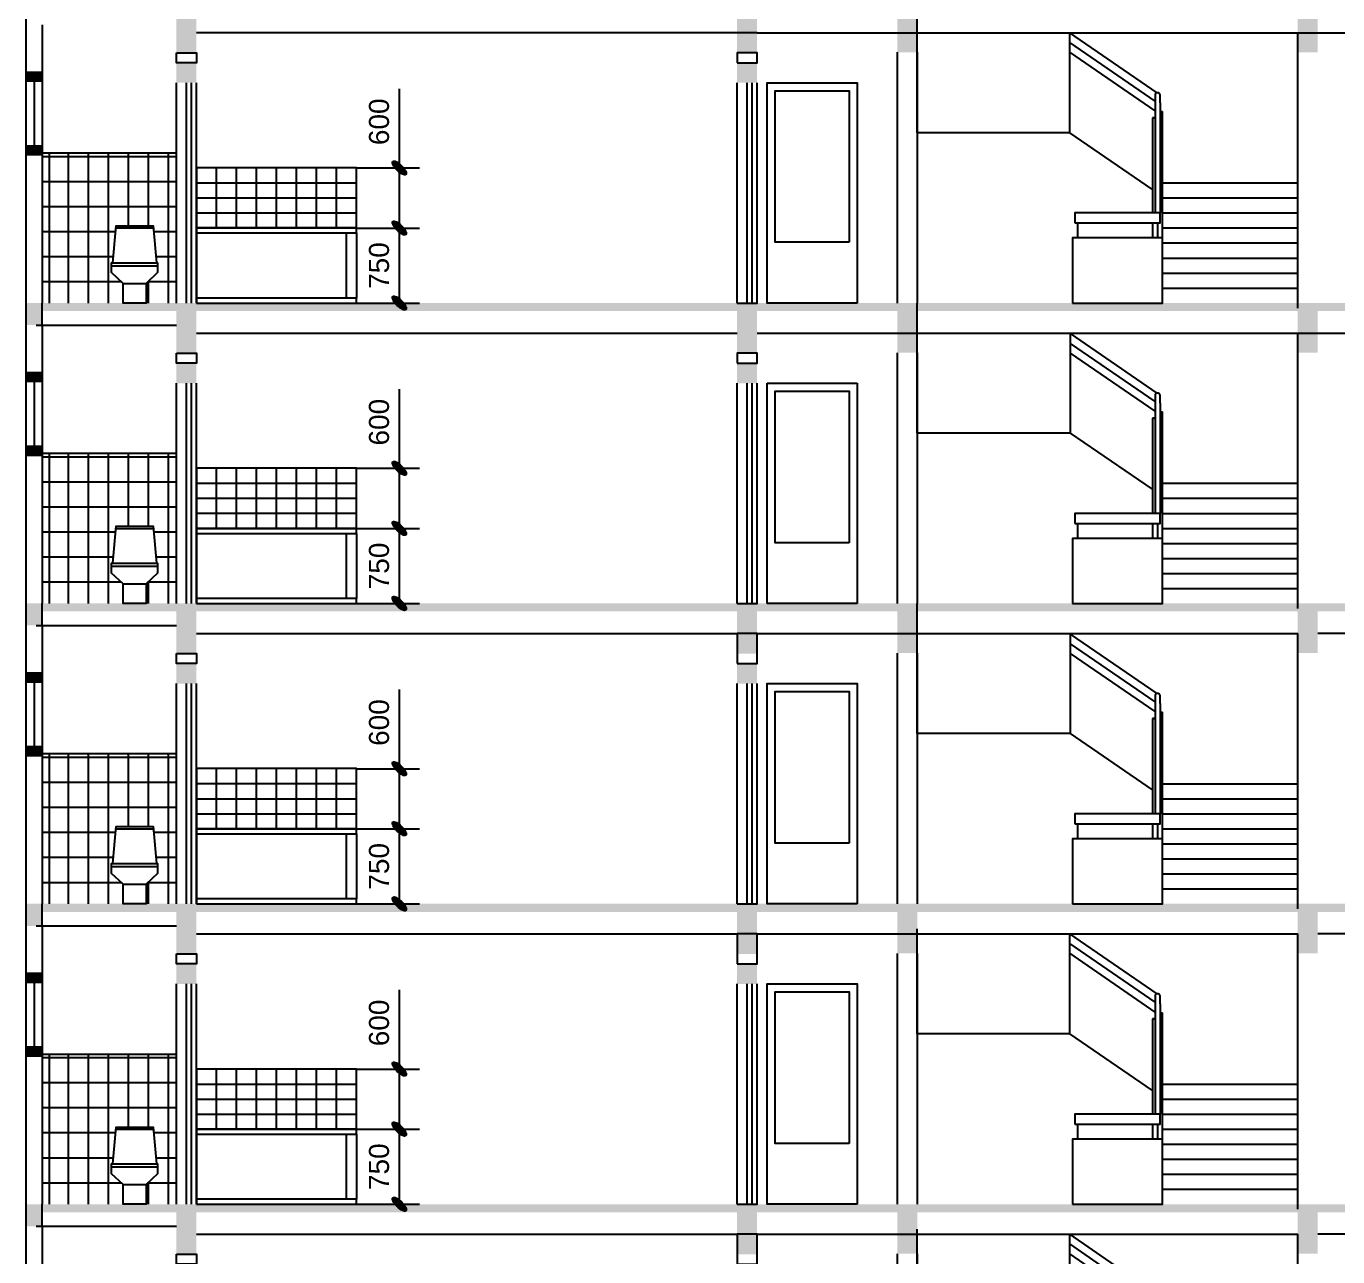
# Model space of a CAD drawing. Extents: x 3511 to 87611, y 1640 to 61040.
# Drawn here: x 35129 to 48229, y 33743 to 46033 of the extents above; entities that cross this region are included whole.
import ezdxf

# ---------------------------------------------------------------- set-up
doc = ezdxf.new("R2010")
doc.units = 0
doc.layers.get('0').update_dxf_attribs({"linetype": 'CONTINUOUS'})
doc.layers.get('DEFPOINTS').update_dxf_attribs({"linetype": 'CONTINUOUS'})
for name, color, linetype in [('BAO', 3, 'CONTINUOUS'), ('CUA', 4, 'CONTINUOUS'), ('DIM', 6, 'CONTINUOUS'), ('HATCH', 6, 'CONTINUOUS'), ('MAT_CAT', 5, 'CONTINUOUS'), ('mc1', 7, 'CONTINUOUS'), ('NET', 5, 'CONTINUOUS'), ('OPMEN', 6, 'CONTINUOUS'), ('TBI', 3, 'CONTINUOUS'), ('TUONG', 35, 'CONTINUOUS')]:
    doc.layers.add(name, color=color, linetype=linetype)
doc.styles.add('VNI-HELVE', font='VHELVEN.TTF')
doc.dimstyles.new('DIM100S', dxfattribs={"dimtxt": 200, "dimasz": 130, "dimexe": 200, "dimexo": 0, "dimgap": 100, "dimtad": 1, "dimdec": 0, "dimrnd": 50, "dimzin": 0, "dimdsep": 46, "dimtxsty": 'VNI-HELVE', "dimblk1": 'ARCHTICK', "dimblk2": 'ARCHTICK', "dimsah": 1, "dimcen": 0, "dimclrd": 6, "dimclre": 6, "dimclrt": 6, "dimadec": 0, "dimazin": 0, "dimtfac": 1, "dimtdec": 0, "dimtofl": 0, "dimtmove": 0, "dimatfit": 3, "dimfxl": 0, "dimtolj": 1, "dimtzin": 0, "dimarcsym": 0})

# ---------------------------------------------------------------- blocks, each defined once
blk = doc.blocks.new('_ArchTick')
h = blk.add_hatch(color=256)
edge = h.paths.add_edge_path()
edge.add_ellipse((0, 0), major_axis=(0.5, 0.5), ratio=0.348148, start_angle=0, end_angle=360)
blk.add_ellipse((0, 0), major_axis=(0.5, 0.5), ratio=0.348148)
blk = doc.blocks.new('*D121')
at = {"color": 6, "linetype": 'ByBlock'}
for p, q in [((38856, 35618), (38856, 36409)), ((38429, 35618), (39056, 35618)), ((38856, 35018), (38856, 35618)), ((38429, 35018), (39056, 35018))]:
    blk.add_line(p, q, dxfattribs=at)
at = {"layer": 'DEFPOINTS', "color": 0, "linetype": 'ByBlock'}
for p in [(38429, 35618), (38856, 35618), (38429, 35018)]:
    blk.add_point(p, dxfattribs=at)
at = {"color": 6, "linetype": 'ByBlock', "xscale": 130, "yscale": 130, "zscale": 130}
for p, rotation in [((38856, 35618), 90), ((38856, 35018), 270)]:
    blk.add_blockref('_ArchTick', p, dxfattribs=dict(at, rotation=rotation))
at = {"color": 6, "linetype": 'ByBlock', "insert": (38654, 36079), "char_height": 200, "attachment_point": 5, "rotation": 90, "style": 'VNI-HELVE'}
blk.add_mtext('\\A1;600', dxfattribs=at)
blk = doc.blocks.new('*D122')
at = {"color": 6, "linetype": 'ByBlock'}
for p, q in [((38429, 35018), (39056, 35018)), ((38856, 34268), (38856, 35018)), ((38429, 34268), (39056, 34268))]:
    blk.add_line(p, q, dxfattribs=at)
at = {"layer": 'DEFPOINTS', "color": 0, "linetype": 'ByBlock'}
for p in [(38429, 35018), (38856, 35018), (38429, 34268)]:
    blk.add_point(p, dxfattribs=at)
at = {"color": 6, "linetype": 'ByBlock', "xscale": 130, "yscale": 130, "zscale": 130}
for p, rotation in [((38856, 35018), 90), ((38856, 34268), 270)]:
    blk.add_blockref('_ArchTick', p, dxfattribs=dict(at, rotation=rotation))
at = {"color": 6, "linetype": 'ByBlock', "insert": (38654, 34643), "char_height": 200, "attachment_point": 5, "rotation": 90, "style": 'VNI-HELVE'}
blk.add_mtext('\\A1;750', dxfattribs=at)
blk = doc.blocks.new('*D123')
at = {"color": 6, "linetype": 'ByBlock'}
for p, q in [((38856, 38618), (38856, 39409)), ((38429, 38618), (39056, 38618)), ((38856, 38018), (38856, 38618)), ((38429, 38018), (39056, 38018))]:
    blk.add_line(p, q, dxfattribs=at)
at = {"layer": 'DEFPOINTS', "color": 0, "linetype": 'ByBlock'}
for p in [(38429, 38618), (38856, 38618), (38429, 38018)]:
    blk.add_point(p, dxfattribs=at)
at = {"color": 6, "linetype": 'ByBlock', "xscale": 130, "yscale": 130, "zscale": 130}
for p, rotation in [((38856, 38618), 90), ((38856, 38018), 270)]:
    blk.add_blockref('_ArchTick', p, dxfattribs=dict(at, rotation=rotation))
at = {"color": 6, "linetype": 'ByBlock', "insert": (38654, 39079), "char_height": 200, "attachment_point": 5, "rotation": 90, "style": 'VNI-HELVE'}
blk.add_mtext('\\A1;600', dxfattribs=at)
blk = doc.blocks.new('*D124')
at = {"color": 6, "linetype": 'ByBlock'}
for p, q in [((38429, 38018), (39056, 38018)), ((38856, 37268), (38856, 38018)), ((38429, 37268), (39056, 37268))]:
    blk.add_line(p, q, dxfattribs=at)
at = {"layer": 'DEFPOINTS', "color": 0, "linetype": 'ByBlock'}
for p in [(38429, 38018), (38856, 38018), (38429, 37268)]:
    blk.add_point(p, dxfattribs=at)
at = {"color": 6, "linetype": 'ByBlock', "xscale": 130, "yscale": 130, "zscale": 130}
for p, rotation in [((38856, 38018), 90), ((38856, 37268), 270)]:
    blk.add_blockref('_ArchTick', p, dxfattribs=dict(at, rotation=rotation))
at = {"color": 6, "linetype": 'ByBlock', "insert": (38654, 37643), "char_height": 200, "attachment_point": 5, "rotation": 90, "style": 'VNI-HELVE'}
blk.add_mtext('\\A1;750', dxfattribs=at)
blk = doc.blocks.new('*D125')
at = {"color": 6, "linetype": 'ByBlock'}
for p, q in [((38856, 41618), (38856, 42409)), ((38429, 41618), (39056, 41618)), ((38856, 41018), (38856, 41618)), ((38429, 41018), (39056, 41018))]:
    blk.add_line(p, q, dxfattribs=at)
at = {"layer": 'DEFPOINTS', "color": 0, "linetype": 'ByBlock'}
for p in [(38429, 41618), (38856, 41618), (38429, 41018)]:
    blk.add_point(p, dxfattribs=at)
at = {"color": 6, "linetype": 'ByBlock', "xscale": 130, "yscale": 130, "zscale": 130}
for p, rotation in [((38856, 41618), 90), ((38856, 41018), 270)]:
    blk.add_blockref('_ArchTick', p, dxfattribs=dict(at, rotation=rotation))
at = {"color": 6, "linetype": 'ByBlock', "insert": (38654, 42079), "char_height": 200, "attachment_point": 5, "rotation": 90, "style": 'VNI-HELVE'}
blk.add_mtext('\\A1;600', dxfattribs=at)
blk = doc.blocks.new('*D126')
at = {"color": 6, "linetype": 'ByBlock'}
for p, q in [((38429, 41018), (39056, 41018)), ((38856, 40268), (38856, 41018)), ((38429, 40268), (39056, 40268))]:
    blk.add_line(p, q, dxfattribs=at)
at = {"layer": 'DEFPOINTS', "color": 0, "linetype": 'ByBlock'}
for p in [(38429, 41018), (38856, 41018), (38429, 40268)]:
    blk.add_point(p, dxfattribs=at)
at = {"color": 6, "linetype": 'ByBlock', "xscale": 130, "yscale": 130, "zscale": 130}
for p, rotation in [((38856, 41018), 90), ((38856, 40268), 270)]:
    blk.add_blockref('_ArchTick', p, dxfattribs=dict(at, rotation=rotation))
at = {"color": 6, "linetype": 'ByBlock', "insert": (38654, 40643), "char_height": 200, "attachment_point": 5, "rotation": 90, "style": 'VNI-HELVE'}
blk.add_mtext('\\A1;750', dxfattribs=at)
blk = doc.blocks.new('*D127')
at = {"color": 6, "linetype": 'ByBlock'}
for p, q in [((38856, 44618), (38856, 45409)), ((38429, 44618), (39056, 44618)), ((38856, 44018), (38856, 44618)), ((38429, 44018), (39056, 44018))]:
    blk.add_line(p, q, dxfattribs=at)
at = {"layer": 'DEFPOINTS', "color": 0, "linetype": 'ByBlock'}
for p in [(38429, 44618), (38856, 44618), (38429, 44018)]:
    blk.add_point(p, dxfattribs=at)
at = {"color": 6, "linetype": 'ByBlock', "xscale": 130, "yscale": 130, "zscale": 130}
for p, rotation in [((38856, 44618), 90), ((38856, 44018), 270)]:
    blk.add_blockref('_ArchTick', p, dxfattribs=dict(at, rotation=rotation))
at = {"color": 6, "linetype": 'ByBlock', "insert": (38654, 45079), "char_height": 200, "attachment_point": 5, "rotation": 90, "style": 'VNI-HELVE'}
blk.add_mtext('\\A1;600', dxfattribs=at)
blk = doc.blocks.new('*D128')
at = {"color": 6, "linetype": 'ByBlock'}
for p, q in [((38429, 44018), (39056, 44018)), ((38856, 43268), (38856, 44018)), ((38429, 43268), (39056, 43268))]:
    blk.add_line(p, q, dxfattribs=at)
at = {"layer": 'DEFPOINTS', "color": 0, "linetype": 'ByBlock'}
for p in [(38429, 44018), (38856, 44018), (38429, 43268)]:
    blk.add_point(p, dxfattribs=at)
at = {"color": 6, "linetype": 'ByBlock', "xscale": 130, "yscale": 130, "zscale": 130}
for p, rotation in [((38856, 44018), 90), ((38856, 43268), 270)]:
    blk.add_blockref('_ArchTick', p, dxfattribs=dict(at, rotation=rotation))
at = {"color": 6, "linetype": 'ByBlock', "insert": (38654, 43643), "char_height": 200, "attachment_point": 5, "rotation": 90, "style": 'VNI-HELVE'}
blk.add_mtext('\\A1;750', dxfattribs=at)

msp = doc.modelspace()

# ---------------------------------------------------------------- hatches: boundary and pattern name
at = {"layer": 'OPMEN'}
h = msp.add_hatch(dxfattribs=at)
h.set_pattern_fill('_USER', color=256, scale=200, angle=90, style=0, pattern_type=0)
h.set_pattern_definition([(90, (38429.19, 44018.44), (-200, 1e-14), [])])
h.paths.add_polyline_path([(36829.2, 44018.4), (38429.2, 44018.4), (38429.2, 44618.4), (36829.2, 44618.4)])
h = msp.add_hatch(dxfattribs=at)
h.set_pattern_fill('_USER', color=256, scale=150, style=0, pattern_type=0)
h.set_pattern_definition([(0, (38429.19, 44018.44), (0, 150), [])])
h.paths.add_polyline_path([(36829.2, 44018.4), (38429.2, 44018.4), (38429.2, 44618.4), (36829.2, 44618.4)])
h = msp.add_hatch(dxfattribs=at)
h.set_pattern_fill('_USER', color=256, scale=200, angle=90, style=0, pattern_type=0)
h.set_pattern_definition([(90, (38429.19, 41018.44), (-200, 1e-14), [])])
h.paths.add_polyline_path([(36829.2, 41018.4), (38429.2, 41018.4), (38429.2, 41618.4), (36829.2, 41618.4)])
h = msp.add_hatch(dxfattribs=at)
h.set_pattern_fill('_USER', color=256, scale=150, style=0, pattern_type=0)
h.set_pattern_definition([(0, (38429.19, 41018.44), (0, 150), [])])
h.paths.add_polyline_path([(36829.2, 41018.4), (38429.2, 41018.4), (38429.2, 41618.4), (36829.2, 41618.4)])
h = msp.add_hatch(dxfattribs=at)
h.set_pattern_fill('_USER', color=256, scale=200, angle=90, style=0, pattern_type=0)
h.set_pattern_definition([(90, (38429.19, 38018.44), (-200, 1e-14), [])])
h.paths.add_polyline_path([(36829.2, 38018.4), (38429.2, 38018.4), (38429.2, 38618.4), (36829.2, 38618.4)])
h = msp.add_hatch(dxfattribs=at)
h.set_pattern_fill('_USER', color=256, scale=150, style=0, pattern_type=0)
h.set_pattern_definition([(0, (38429.19, 38018.44), (0, 150), [])])
h.paths.add_polyline_path([(36829.2, 38018.4), (38429.2, 38018.4), (38429.2, 38618.4), (36829.2, 38618.4)])
h = msp.add_hatch(dxfattribs=at)
h.set_pattern_fill('_USER', color=256, scale=200, angle=90, style=0, pattern_type=0)
h.set_pattern_definition([(90, (38429.19, 35018.44), (-200, 1e-14), [])])
h.paths.add_polyline_path([(36829.2, 35018.4), (38429.2, 35018.4), (38429.2, 35618.4), (36829.2, 35618.4)])
h = msp.add_hatch(dxfattribs=at)
h.set_pattern_fill('_USER', color=256, scale=150, style=0, pattern_type=0)
h.set_pattern_definition([(0, (38429.19, 35018.44), (0, 150), [])])
h.paths.add_polyline_path([(36829.2, 35018.4), (38429.2, 35018.4), (38429.2, 35618.4), (36829.2, 35618.4)])

# ---------------------------------------------------------------- linework, layer by layer
at = {"layer": 'BAO', "color": 3, "linetype": 'Continuous'}
for points in [[(35288.3, 46048.2), (35288.3, 43268.4)], [(42429.2, 45968.4), (36829.2, 45968.4)], [(43829.2, 45772.8), (43829.2, 43268.4)], [(44029.2, 45772.8), (44029.2, 43268.4)], [(35288.3, 43048.2), (35288.3, 43268.4)], [(35229.2, 43048.2), (36629.2, 43048.2)], [(35288.3, 43048.2), (35288.3, 40268.4)], [(43829.2, 42772.8), (43829.2, 40268.4)], [(44029.2, 42772.8), (44029.2, 40268.4)], [(35288.3, 40048.2), (35288.3, 40268.4)], [(35229.2, 40048.2), (36629.2, 40048.2)], [(35288.3, 40048.2), (35288.3, 37268.4)], [(43829.2, 39772.8), (43829.2, 37268.4)], [(44029.2, 39772.8), (44029.2, 37268.4)], [(35288.3, 37048.2), (35288.3, 37268.4)], [(35229.2, 37048.2), (36629.2, 37048.2)], [(35288.3, 37048.2), (35288.3, 34268.4)], [(43829.2, 36772.8), (43829.2, 34268.4)], [(44029.2, 36772.8), (44029.2, 34268.4)], [(35288.3, 34048.2), (35288.3, 34268.4)], [(35229.2, 34048.2), (36629.2, 34048.2)], [(35288.3, 34048.2), (35288.3, 31268.4)], [(43829.2, 33772.8), (43829.2, 31268.4)], [(44029.2, 33772.8), (44029.2, 31268.4)]]:
    msp.add_lwpolyline(points, dxfattribs=at)
for points in [[(36629.2, 45768.4), (36829.2, 45768.4), (36829.2, 45668.4), (36629.2, 45668.4)], [(36629.2, 42768.4), (36829.2, 42768.4), (36829.2, 42668.4), (36629.2, 42668.4)], [(36629.2, 39768.4), (36829.2, 39768.4), (36829.2, 39668.4), (36629.2, 39668.4)], [(36629.2, 36768.4), (36829.2, 36768.4), (36829.2, 36668.4), (36629.2, 36668.4)], [(36629.2, 33768.4), (36829.2, 33768.4), (36829.2, 33668.4), (36629.2, 33668.4)]]:
    msp.add_lwpolyline(points, close=True, dxfattribs=at)
at = {"layer": 'CUA', "color": 4, "linetype": 'ByBlock'}
for p, q in [((44029.2, 44968.4), (44029.2, 46268.4)), ((44029.2, 44968.4), (44029.2, 46018.4)), ((45551.9, 44968.4), (45551.9, 45968.4)), ((46404.2, 45268.4), (46404.2, 44168.4)), ((46454.2, 45268.4), (46454.2, 44168.4)), ((46379.2, 45118.4), (46379.2, 44168.4)), ((46404.2, 45118.4), (46379.2, 45118.4)), ((46379.2, 45118.4), (46404.2, 45118.4)), ((46454.2, 45181.2), (46479.2, 45181.2)), ((46479.2, 45118.4), (46454.2, 45118.4)), ((46454.2, 45118.4), (46479.2, 45118.4)), ((46479.2, 43918.4), (46479.2, 45181.2)), ((45551.9, 44968.4), (44029.2, 44968.4)), ((45479.2, 44968.4), (44029.2, 44968.4)), ((46479.2, 44468.4), (47829.2, 44468.4)), ((46479.2, 44318.4), (47829.2, 44318.4)), ((46479.2, 44168.4), (47829.2, 44168.4)), ((45629.2, 44068.4), (45629.2, 43918.4)), ((46379.2, 44068.4), (46379.2, 43918.4)), ((46429.2, 44068.4), (46429.2, 43918.4)), ((46479.2, 44018.4), (47829.2, 44018.4)), ((46479.2, 43868.4), (47829.2, 43868.4)), ((46479.2, 43718.4), (47829.2, 43718.4)), ((46479.2, 43568.4), (47829.2, 43568.4)), ((46479.2, 43418.4), (47829.2, 43418.4)), ((44029.2, 41968.4), (44029.2, 43268.4)), ((44029.2, 41968.4), (44029.2, 43018.4)), ((45559.9, 41968.4), (45559.9, 42968.4)), ((46404.2, 42268.4), (46404.2, 41168.4)), ((46454.2, 42268.4), (46454.2, 41168.4)), ((46379.2, 42118.4), (46379.2, 41168.4)), ((46379.2, 42118.4), (46404.2, 42118.4)), ((46404.2, 42118.4), (46379.2, 42118.4)), ((46454.2, 42181.2), (46479.2, 42181.2)), ((46454.2, 42118.4), (46479.2, 42118.4)), ((46479.2, 42118.4), (46454.2, 42118.4)), ((46479.2, 40918.4), (46479.2, 42181.2)), ((45559.9, 41968.4), (44029.2, 41968.4)), ((45479.2, 41968.4), (44029.2, 41968.4)), ((46479.2, 41468.4), (47829.2, 41468.4)), ((46479.2, 41318.4), (47829.2, 41318.4)), ((46479.2, 41168.4), (47829.2, 41168.4)), ((45629.2, 41068.4), (45629.2, 40918.4)), ((46379.2, 41068.4), (46379.2, 40918.4)), ((46429.2, 41068.4), (46429.2, 40918.4)), ((46479.2, 41018.4), (47829.2, 41018.4)), ((46479.2, 40868.4), (47829.2, 40868.4)), ((46479.2, 40718.4), (47829.2, 40718.4)), ((46479.2, 40568.4), (47829.2, 40568.4)), ((46479.2, 40418.4), (47829.2, 40418.4)), ((44029.2, 38968.4), (44029.2, 40268.4)), ((44029.2, 38968.4), (44029.2, 40018.4)), ((45559.5, 38968.4), (45559.5, 39968.4)), ((46404.2, 39268.4), (46404.2, 38168.4)), ((46454.2, 39268.4), (46454.2, 38168.4)), ((46454.2, 39181.2), (46479.2, 39181.2)), ((46479.2, 37918.4), (46479.2, 39181.2)), ((46379.2, 39118.4), (46379.2, 38168.4)), ((46404.2, 39118.4), (46379.2, 39118.4)), ((46379.2, 39118.4), (46404.2, 39118.4)), ((46479.2, 39118.4), (46454.2, 39118.4)), ((46454.2, 39118.4), (46479.2, 39118.4)), ((45559.5, 38968.4), (44029.2, 38968.4)), ((45479.2, 38968.4), (44029.2, 38968.4)), ((46479.2, 38468.4), (47829.2, 38468.4)), ((46479.2, 38318.4), (47829.2, 38318.4)), ((46479.2, 38168.4), (47829.2, 38168.4)), ((45629.2, 38068.4), (45629.2, 37918.4)), ((46379.2, 38068.4), (46379.2, 37918.4)), ((46429.2, 38068.4), (46429.2, 37918.4)), ((46479.2, 38018.4), (47829.2, 38018.4)), ((46479.2, 37868.4), (47829.2, 37868.4)), ((46479.2, 37718.4), (47829.2, 37718.4)), ((46479.2, 37568.4), (47829.2, 37568.4)), ((46479.2, 37418.4), (47829.2, 37418.4)), ((44029.2, 35968.4), (44029.2, 37018.4)), ((44029.2, 35968.4), (44029.2, 37018.4)), ((45551.9, 35968.4), (45551.9, 36968.4)), ((46404.2, 36268.4), (46404.2, 35168.4)), ((46454.2, 36268.4), (46454.2, 35168.4)), ((46454.2, 36181.2), (46479.2, 36181.2)), ((46479.2, 34918.4), (46479.2, 36181.2)), ((46379.2, 36118.4), (46379.2, 35168.4)), ((46404.2, 36118.4), (46379.2, 36118.4)), ((46379.2, 36118.4), (46404.2, 36118.4)), ((46479.2, 36118.4), (46454.2, 36118.4)), ((46454.2, 36118.4), (46479.2, 36118.4)), ((45551.9, 35968.4), (44029.2, 35968.4)), ((45479.2, 35968.4), (44029.2, 35968.4)), ((46479.2, 35468.4), (47829.2, 35468.4)), ((46479.2, 35318.4), (47829.2, 35318.4)), ((46479.2, 35168.4), (47829.2, 35168.4)), ((45629.2, 35068.4), (45629.2, 34918.4)), ((46379.2, 35068.4), (46379.2, 34918.4)), ((46429.2, 35068.4), (46429.2, 34918.4)), ((46479.2, 35018.4), (47829.2, 35018.4)), ((46479.2, 34868.4), (47829.2, 34868.4)), ((46479.2, 34718.4), (47829.2, 34718.4)), ((46479.2, 34568.4), (47829.2, 34568.4)), ((46479.2, 34418.4), (47829.2, 34418.4)), ((44029.2, 32968.4), (44029.2, 34018.4)), ((44029.2, 32968.4), (44029.2, 34018.4)), ((45551.9, 32968.4), (45551.9, 33968.4))]:
    msp.add_line(p, q, dxfattribs=at)
at = {"layer": 'CUA', "color": 4}
for p, q in [((46424.2, 45368.4), (45551.9, 45968.4)), ((46404.2, 45285.1), (45551.9, 45871.3)), ((46404.2, 45188), (45551.9, 45774.2)), ((46379.2, 44403.4), (45551.9, 44968.4)), ((46424.2, 42368.4), (45559.9, 42962.9)), ((46404.2, 42285.1), (45559.9, 42865.8)), ((46404.2, 42188), (45559.9, 42768.7)), ((46379.2, 41408.9), (45559.9, 41968.4)), ((46424.2, 39368.4), (45559.5, 39963.2)), ((46404.2, 39285.1), (45559.5, 39866.1)), ((46404.2, 39188), (45559.5, 39769)), ((46379.2, 38408.5), (45559.5, 38968.4)), ((46424.2, 36368.4), (45551.9, 36968.4)), ((46404.2, 36285.1), (45551.9, 36871.3)), ((46404.2, 36188), (45551.9, 36774.2)), ((46379.2, 35403.4), (45551.9, 35968.4)), ((46424.2, 33368.4), (45551.9, 33968.4)), ((46404.2, 33285.1), (45551.9, 33871.3)), ((46404.2, 33188), (45551.9, 33774.2))]:
    msp.add_line(p, q, dxfattribs=at)
at = {"layer": 'CUA', "color": 3, "linetype": 'Continuous'}
for p, q in [((42529.2, 40268.4), (42529.2, 42468.4)), ((42529.2, 42468.4), (43429.2, 42468.4)), ((43429.2, 42468.4), (43429.2, 40268.4)), ((43429.2, 40268.4), (42529.2, 40268.4))]:
    msp.add_line(p, q, dxfattribs=at)
at = {"layer": 'CUA', "color": 4, "linetype": 'Continuous'}
for points in [[(35208.8, 45483.5), (35208.8, 44839.8)], [(35208.8, 42483.5), (35208.8, 41839.8)], [(35208.8, 39483.5), (35208.8, 38839.8)], [(35208.8, 36483.5), (35208.8, 35839.8)]]:
    msp.add_lwpolyline(points, dxfattribs=at)
at = {"layer": 'CUA', "color": 3, "linetype": 'Continuous'}
for points in [[(43429.2, 43268.4), (42529.2, 43268.4), (42529.2, 45468.4), (43429.2, 45468.4)], [(43429.2, 37268.4), (42529.2, 37268.4), (42529.2, 39468.4), (43429.2, 39468.4)], [(43429.2, 34268.4), (42529.2, 34268.4), (42529.2, 36468.4), (43429.2, 36468.4)]]:
    msp.add_lwpolyline(points, close=True, dxfattribs=at)
at = {"layer": 'CUA', "color": 4, "linetype": 'ByBlock'}
for points in [[(46454.2, 45268.4), (46454.2, 45348.4, 0.4142136), (46434.2, 45368.4), (46424.2, 45368.4, 0.4142136), (46404.2, 45348.4), (46404.2, 45268.4)], [(46454.2, 42268.4), (46454.2, 42348.4, 0.4142136), (46434.2, 42368.4), (46424.2, 42368.4, 0.4142136), (46404.2, 42348.4), (46404.2, 42268.4)], [(46454.2, 39268.4), (46454.2, 39348.4, 0.4142136), (46434.2, 39368.4), (46424.2, 39368.4, 0.4142136), (46404.2, 39348.4), (46404.2, 39268.4)], [(46454.2, 36268.4), (46454.2, 36348.4, 0.4142136), (46434.2, 36368.4), (46424.2, 36368.4, 0.4142136), (46404.2, 36348.4), (46404.2, 36268.4)]]:
    msp.add_lwpolyline(points, format="xyb", dxfattribs=at)
for points in [[(45604.2, 44068.4), (46454.2, 44068.4), (46454.2, 44168.4), (45604.2, 44168.4)], [(45579.2, 43268.4), (46479.2, 43268.4), (46479.2, 43918.4), (45579.2, 43918.4)], [(45604.2, 41068.4), (46454.2, 41068.4), (46454.2, 41168.4), (45604.2, 41168.4)], [(45579.2, 40268.4), (46479.2, 40268.4), (46479.2, 40918.4), (45579.2, 40918.4)], [(45604.2, 38068.4), (46454.2, 38068.4), (46454.2, 38168.4), (45604.2, 38168.4)], [(45579.2, 37268.4), (46479.2, 37268.4), (46479.2, 37918.4), (45579.2, 37918.4)], [(45604.2, 35068.4), (46454.2, 35068.4), (46454.2, 35168.4), (45604.2, 35168.4)], [(45579.2, 34268.4), (46479.2, 34268.4), (46479.2, 34918.4), (45579.2, 34918.4)]]:
    msp.add_lwpolyline(points, close=True, dxfattribs=at)
at = {"layer": 'DIM', "color": 4, "linetype": 'ByBlock'}
for points in [[(38429.2, 43318.4), (38329.2, 43318.4), (38329.2, 43968.4), (38429.2, 43968.4)], [(38429.2, 40318.4), (38329.2, 40318.4), (38329.2, 40968.4), (38429.2, 40968.4)], [(38429.2, 37318.4), (38329.2, 37318.4), (38329.2, 37968.4), (38429.2, 37968.4)], [(38429.2, 34318.4), (38329.2, 34318.4), (38329.2, 34968.4), (38429.2, 34968.4)]]:
    msp.add_lwpolyline(points, close=True, dxfattribs=at)
at = {"layer": 'HATCH', "color": 6}
for p, q in [((35288.3, 44768.4), (36629.2, 44768.4)), ((35288.3, 44732.9), (36629.2, 44732.9)), ((35360.4, 43268.4), (35360.4, 44768.4)), ((35551, 43268.4), (35551, 44768.4)), ((35751, 43268.4), (35751, 44768.4)), ((35951, 43268.4), (35951, 44768.4)), ((36151, 44039.4), (36151, 44768.4)), ((36351, 44039.4), (36351, 44768.4)), ((36551, 43268.4), (36551, 44768.4)), ((35288.3, 44482.9), (36629.2, 44482.9)), ((35288.3, 44232.9), (36629.2, 44232.9)), ((35288.3, 43982.9), (36021.6, 43982.9)), ((35551, 43268.4), (35551, 43936)), ((36401.5, 43982.9), (36629.2, 43982.9)), ((35288.3, 43732.9), (35999.7, 43732.9)), ((36423.4, 43732.9), (36629.2, 43732.9)), ((35288.3, 43482.9), (36076.9, 43482.9)), ((36346.2, 43482.9), (36629.2, 43482.9)), ((36351, 43268.4), (36351, 43487.5)), ((35288.3, 41768.4), (36629.2, 41768.4)), ((35288.3, 41732.9), (36629.2, 41732.9)), ((35360.4, 40268.4), (35360.4, 41768.4)), ((35551, 40268.4), (35551, 41768.4)), ((35751, 40268.4), (35751, 41768.4)), ((35951, 40268.4), (35951, 41768.4)), ((36151, 41039.4), (36151, 41768.4)), ((36351, 41039.4), (36351, 41768.4)), ((36551, 40268.4), (36551, 41768.4)), ((35288.3, 41482.9), (36629.2, 41482.9)), ((35288.3, 41232.9), (36629.2, 41232.9)), ((35288.3, 40982.9), (36021.6, 40982.9)), ((35551, 40268.4), (35551, 40936)), ((36401.5, 40982.9), (36629.2, 40982.9)), ((35288.3, 40732.9), (35999.7, 40732.9)), ((36423.4, 40732.9), (36629.2, 40732.9)), ((35288.3, 40482.9), (36076.9, 40482.9)), ((36346.2, 40482.9), (36629.2, 40482.9)), ((36351, 40268.4), (36351, 40487.5)), ((35288.3, 38768.4), (36629.2, 38768.4)), ((35288.3, 38732.9), (36629.2, 38732.9)), ((35360.4, 37268.4), (35360.4, 38768.4)), ((35551, 37268.4), (35551, 38768.4)), ((35751, 37268.4), (35751, 38768.4)), ((35951, 37268.4), (35951, 38768.4)), ((36151, 38039.4), (36151, 38768.4)), ((36351, 38039.4), (36351, 38768.4)), ((36551, 37268.4), (36551, 38768.4)), ((35288.3, 38482.9), (36629.2, 38482.9)), ((35288.3, 38232.9), (36629.2, 38232.9)), ((35288.3, 37982.9), (36021.6, 37982.9)), ((35551, 37268.4), (35551, 37936)), ((36401.5, 37982.9), (36629.2, 37982.9)), ((35288.3, 37732.9), (35999.7, 37732.9)), ((36423.4, 37732.9), (36629.2, 37732.9)), ((35288.3, 37482.9), (36076.9, 37482.9)), ((36346.2, 37482.9), (36629.2, 37482.9)), ((36351, 37268.4), (36351, 37487.5)), ((35288.3, 35768.4), (36629.2, 35768.4)), ((35360.4, 34268.4), (35360.4, 35768.4)), ((35551, 34268.4), (35551, 35768.4)), ((35751, 34268.4), (35751, 35768.4)), ((35951, 34268.4), (35951, 35768.4)), ((36151, 35039.4), (36151, 35768.4)), ((36351, 35039.4), (36351, 35768.4)), ((36551, 34268.4), (36551, 35768.4)), ((35288.3, 35732.9), (36629.2, 35732.9)), ((35288.3, 35482.9), (36629.2, 35482.9)), ((35288.3, 35232.9), (36629.2, 35232.9)), ((35288.3, 34982.9), (36021.6, 34982.9)), ((36401.5, 34982.9), (36629.2, 34982.9)), ((35551, 34268.4), (35551, 34936)), ((35288.3, 34732.9), (35999.7, 34732.9)), ((36423.4, 34732.9), (36629.2, 34732.9)), ((35288.3, 34482.9), (36076.9, 34482.9)), ((36346.2, 34482.9), (36629.2, 34482.9)), ((36351, 34268.4), (36351, 34487.5))]:
    msp.add_line(p, q, dxfattribs=at)
at = {"layer": 'MAT_CAT', "color": 6}
for p, q in [((36829.2, 43968.4), (36829.2, 43318.4)), ((36829.2, 43968.4), (36829.2, 43318.4)), ((38429.2, 43968.4), (38429.2, 43318.4)), ((36829.2, 40968.4), (36829.2, 40318.4)), ((36829.2, 40968.4), (36829.2, 40318.4)), ((38429.2, 40968.4), (38429.2, 40318.4)), ((36829.2, 37968.4), (36829.2, 37318.4)), ((36829.2, 37968.4), (36829.2, 37318.4)), ((38429.2, 37968.4), (38429.2, 37318.4)), ((36829.2, 34968.4), (36829.2, 34318.4)), ((36829.2, 34968.4), (36829.2, 34318.4)), ((38429.2, 34968.4), (38429.2, 34318.4))]:
    msp.add_line(p, q, dxfattribs=at)
at = {"layer": 'MAT_CAT', "color": 5, "linetype": 'Continuous'}
for points in [[(35129.2, 45576.1), (35288.3, 45576.1)], [(35288.3, 45483.5), (35129.2, 45483.5)], [(35129.2, 44839.8), (35288.3, 44839.8)], [(35288.3, 44747.3), (35129.2, 44747.3)], [(35288.3, 44747.3), (35129.2, 44747.3)], [(35129.2, 42576.1), (35288.3, 42576.1)], [(35288.3, 42483.5), (35129.2, 42483.5)], [(35129.2, 41839.8), (35288.3, 41839.8)], [(35288.3, 41747.3), (35129.2, 41747.3)], [(35288.3, 41747.3), (35129.2, 41747.3)], [(35129.2, 39576.1), (35288.3, 39576.1)], [(35288.3, 39483.5), (35129.2, 39483.5)], [(35129.2, 38839.8), (35288.3, 38839.8)], [(35288.3, 38747.3), (35129.2, 38747.3)], [(35288.3, 38747.3), (35129.2, 38747.3)], [(35129.2, 36576.1), (35288.3, 36576.1)], [(35288.3, 36483.5), (35129.2, 36483.5)], [(35129.2, 35839.8), (35288.3, 35839.8)], [(35288.3, 35747.3), (35129.2, 35747.3)], [(35288.3, 35747.3), (35129.2, 35747.3)]]:
    msp.add_lwpolyline(points, dxfattribs=at)
at = {"layer": 'MAT_CAT', "color": 4}
for points in [[(36829.2, 43968.4), (38429.2, 43968.4), (38429.2, 44018.4), (36829.2, 44018.4)], [(36829.2, 43268.4), (38429.2, 43268.4), (38429.2, 43318.4), (36829.2, 43318.4)], [(36829.2, 40968.4), (38429.2, 40968.4), (38429.2, 41018.4), (36829.2, 41018.4)], [(36829.2, 40268.4), (38429.2, 40268.4), (38429.2, 40318.4), (36829.2, 40318.4)], [(36829.2, 37968.4), (38429.2, 37968.4), (38429.2, 38018.4), (36829.2, 38018.4)], [(36829.2, 37268.4), (38429.2, 37268.4), (38429.2, 37318.4), (36829.2, 37318.4)], [(36829.2, 34968.4), (38429.2, 34968.4), (38429.2, 35018.4), (36829.2, 35018.4)], [(36829.2, 34268.4), (38429.2, 34268.4), (38429.2, 34318.4), (36829.2, 34318.4)]]:
    msp.add_lwpolyline(points, close=True, dxfattribs=at)
at = {"layer": 'MAT_CAT', "color": 5, "linetype": 'Continuous'}
for points in [[(43829.2, 45772.8), (44029.2, 45772.8), (43829.2, 46188.4), (44029.2, 46188.4)], [(47829.2, 45772.8), (48029.2, 45772.8), (47829.2, 46188.4), (48029.2, 46188.4)], [(35129.2, 45483.5), (35288.3, 45483.5), (35129.2, 45576.1), (35288.3, 45576.1)], [(35129.2, 44747.3), (35288.3, 44747.3), (35129.2, 44839.8), (35288.3, 44839.8)], [(43829.2, 42772.8), (44029.2, 42772.8), (43829.2, 43188.4), (44029.2, 43188.4)], [(47829.2, 42772.8), (48029.2, 42772.8), (47829.2, 43188.4), (48029.2, 43188.4)], [(35129.2, 42483.5), (35288.3, 42483.5), (35129.2, 42576.1), (35288.3, 42576.1)], [(35129.2, 41747.3), (35288.3, 41747.3), (35129.2, 41839.8), (35288.3, 41839.8)], [(43829.2, 39772.8), (44029.2, 39772.8), (43829.2, 40188.4), (44029.2, 40188.4)], [(47829.2, 39772.8), (48029.2, 39772.8), (47829.2, 40188.4), (48029.2, 40188.4)], [(35129.2, 39483.5), (35288.3, 39483.5), (35129.2, 39576.1), (35288.3, 39576.1)], [(35129.2, 38747.3), (35288.3, 38747.3), (35129.2, 38839.8), (35288.3, 38839.8)], [(43829.2, 36772.8), (44029.2, 36772.8), (43829.2, 37188.4), (44029.2, 37188.4)], [(47829.2, 36772.8), (48029.2, 36772.8), (47829.2, 37188.4), (48029.2, 37188.4)], [(35129.2, 36483.5), (35288.3, 36483.5), (35129.2, 36576.1), (35288.3, 36576.1)], [(35129.2, 35747.3), (35288.3, 35747.3), (35129.2, 35839.8), (35288.3, 35839.8)], [(43829.2, 33772.8), (44029.2, 33772.8), (43829.2, 34188.4), (44029.2, 34188.4)], [(47829.2, 33772.8), (48029.2, 33772.8), (47829.2, 34188.4), (48029.2, 34188.4)]]:
    msp.add_solid(points, dxfattribs=at)
at = {"layer": 'mc1', "color": 4, "linetype": 'ByBlock'}
for p, q in [((36729.2, 43268.4), (36729.2, 45468.4)), ((36779.2, 43268.4), (36779.2, 45468.4)), ((36829.2, 43268.4), (36829.2, 45468.4)), ((42329.2, 43268.4), (42329.2, 45468.4)), ((42379.2, 43268.4), (42379.2, 45468.4)), ((36729.2, 40268.4), (36729.2, 42468.4)), ((36779.2, 40268.4), (36779.2, 42468.4)), ((36829.2, 40268.4), (36829.2, 42468.4)), ((42329.2, 40268.4), (42329.2, 42468.4)), ((42379.2, 40268.4), (42379.2, 42468.4)), ((36729.2, 37268.4), (36729.2, 39468.4)), ((36779.2, 37268.4), (36779.2, 39468.4)), ((36829.2, 37268.4), (36829.2, 39468.4)), ((42329.2, 37268.4), (42329.2, 39468.4)), ((42379.2, 37268.4), (42379.2, 39468.4)), ((36729.2, 34268.4), (36729.2, 36468.4)), ((36779.2, 34268.4), (36779.2, 36468.4)), ((36829.2, 34268.4), (36829.2, 36468.4)), ((42329.2, 34268.4), (42329.2, 36468.4)), ((42379.2, 34268.4), (42379.2, 36468.4))]:
    msp.add_line(p, q, dxfattribs=at)
for points in [[(43349.2, 43875.4), (42609.2, 43875.4), (42609.2, 45388.4), (43349.2, 45388.4)], [(43349.2, 40875.4), (42609.2, 40875.4), (42609.2, 42388.4), (43349.2, 42388.4)], [(43349.2, 37875.4), (42609.2, 37875.4), (42609.2, 39388.4), (43349.2, 39388.4)], [(43349.2, 34875.4), (42609.2, 34875.4), (42609.2, 36388.4), (43349.2, 36388.4)]]:
    msp.add_lwpolyline(points, close=True, dxfattribs=at)
at = {"layer": 'mc1', "color": 5, "linetype": 'ByBlock'}
for points in [[(42229.2, 43268.4), (42229.2, 43268.4), (42429.2, 43268.4), (42429.2, 43268.4)], [(42229.2, 43268.4), (42229.2, 43268.4), (42429.2, 43268.4), (42429.2, 43268.4)], [(42229.2, 40268.4), (42229.2, 40268.4), (42429.2, 40268.4), (42429.2, 40268.4)], [(42229.2, 40268.4), (42229.2, 40268.4), (42429.2, 40268.4), (42429.2, 40268.4)], [(42229.2, 37268.4), (42229.2, 37268.4), (42429.2, 37268.4), (42429.2, 37268.4)], [(42229.2, 37268.4), (42229.2, 37268.4), (42429.2, 37268.4), (42429.2, 37268.4)], [(42229.2, 34268.4), (42229.2, 34268.4), (42429.2, 34268.4), (42429.2, 34268.4)], [(42229.2, 34268.4), (42229.2, 34268.4), (42429.2, 34268.4), (42429.2, 34268.4)]]:
    msp.add_lwpolyline(points, dxfattribs=at)
for points in [[(36629.2, 46268.4), (36829.2, 46268.4), (36629.2, 45768.4), (36829.2, 45768.4)], [(36629.2, 46268.4), (36829.2, 46268.4), (36629.2, 45768.4), (36829.2, 45768.4)], [(42229.2, 46268.4), (42429.2, 46268.4), (42229.2, 45768.4), (42429.2, 45768.4)], [(42229.2, 46268.4), (42429.2, 46268.4), (42229.2, 45768.4), (42429.2, 45768.4)], [(43829.2, 46218.4), (44029.2, 46218.4), (43829.2, 45968.4), (44029.2, 45968.4)], [(47829.2, 46218.4), (48029.2, 46218.4), (47829.2, 45968.4), (48029.2, 45968.4)], [(36629.2, 45668.4), (36829.2, 45668.4), (36629.2, 45468.4), (36829.2, 45468.4)], [(42229.2, 45668.4), (42429.2, 45668.4), (42229.2, 45468.4), (42429.2, 45468.4)], [(35229.2, 43188.4), (35229.2, 43268.4), (36629.2, 43188.4), (36629.2, 43268.4)], [(36629.2, 43268.4), (36829.2, 43268.4), (36629.2, 42768.4), (36829.2, 42768.4)], [(36629.2, 43268.4), (36829.2, 43268.4), (36629.2, 42768.4), (36829.2, 42768.4)], [(36629.2, 43268.4), (36829.2, 43268.4), (36629.2, 42768.4), (36829.2, 42768.4)], [(36629.2, 43268.4), (36829.2, 43268.4), (36629.2, 42768.4), (36829.2, 42768.4)], [(36829.2, 43268.4), (42229.2, 43268.4), (36829.2, 43188.4), (42229.2, 43188.4)], [(36829.2, 43268.4), (42229.2, 43268.4), (36829.2, 43188.4), (42229.2, 43188.4)], [(42229.2, 43268.4), (42429.2, 43268.4), (42229.2, 42768.4), (42429.2, 42768.4)], [(42229.2, 43268.4), (42429.2, 43268.4), (42229.2, 42768.4), (42429.2, 42768.4)], [(42229.2, 43268.4), (42429.2, 43268.4), (42229.2, 42768.4), (42429.2, 42768.4)], [(42229.2, 43268.4), (42429.2, 43268.4), (42229.2, 42768.4), (42429.2, 42768.4)], [(42429.2, 43188.4), (42429.2, 43268.4), (51429.2, 43188.4), (51429.2, 43268.4)], [(43829.2, 43218.4), (44029.2, 43218.4), (43829.2, 42968.4), (44029.2, 42968.4)], [(47829.2, 43218.4), (48029.2, 43218.4), (47829.2, 42968.4), (48029.2, 42968.4)], [(36629.2, 42668.4), (36829.2, 42668.4), (36629.2, 42468.4), (36829.2, 42468.4)], [(42229.2, 42668.4), (42429.2, 42668.4), (42229.2, 42468.4), (42429.2, 42468.4)], [(35229.2, 40188.4), (35229.2, 40268.4), (36629.2, 40188.4), (36629.2, 40268.4)], [(36629.2, 40268.4), (36829.2, 40268.4), (36629.2, 39768.4), (36829.2, 39768.4)], [(36629.2, 40268.4), (36829.2, 40268.4), (36629.2, 39768.4), (36829.2, 39768.4)], [(36829.2, 40268.4), (42229.2, 40268.4), (36829.2, 40188.4), (42229.2, 40188.4)], [(36829.2, 40268.4), (42229.2, 40268.4), (36829.2, 40188.4), (42229.2, 40188.4)], [(42229.2, 40268.4), (42429.2, 40268.4), (42229.2, 39968.4), (42429.2, 39968.4)], [(42229.2, 40268.4), (42429.2, 40268.4), (42229.2, 39968.4), (42429.2, 39968.4)], [(42229.2, 40268.4), (42429.2, 40268.4), (42229.2, 39768.4), (42429.2, 39768.4)], [(42229.2, 40268.4), (42429.2, 40268.4), (42229.2, 39768.4), (42429.2, 39768.4)], [(42429.2, 40188.4), (42429.2, 40268.4), (51429.2, 40188.4), (51429.2, 40268.4)], [(43829.2, 40218.4), (44029.2, 40218.4), (43829.2, 39968.4), (44029.2, 39968.4)], [(47829.2, 40218.4), (48029.2, 40218.4), (47829.2, 39968.4), (48029.2, 39968.4)], [(36629.2, 39668.4), (36829.2, 39668.4), (36629.2, 39468.4), (36829.2, 39468.4)], [(42229.2, 39668.4), (42429.2, 39668.4), (42229.2, 39468.4), (42429.2, 39468.4)], [(35229.2, 37188.4), (35229.2, 37268.4), (36629.2, 37188.4), (36629.2, 37268.4)], [(36629.2, 37268.4), (36829.2, 37268.4), (36629.2, 36768.4), (36829.2, 36768.4)], [(36629.2, 37268.4), (36829.2, 37268.4), (36629.2, 36768.4), (36829.2, 36768.4)], [(36829.2, 37268.4), (42229.2, 37268.4), (36829.2, 37188.4), (42229.2, 37188.4)], [(36829.2, 37268.4), (42229.2, 37268.4), (36829.2, 37188.4), (42229.2, 37188.4)], [(42229.2, 37268.4), (42429.2, 37268.4), (42229.2, 36968.4), (42429.2, 36968.4)], [(42229.2, 37268.4), (42429.2, 37268.4), (42229.2, 36968.4), (42429.2, 36968.4)], [(42229.2, 37268.4), (42429.2, 37268.4), (42229.2, 36768.4), (42429.2, 36768.4)], [(42229.2, 37268.4), (42429.2, 37268.4), (42229.2, 36768.4), (42429.2, 36768.4)], [(42429.2, 37188.4), (42429.2, 37268.4), (51429.2, 37188.4), (51429.2, 37268.4)], [(43829.2, 37218.4), (44029.2, 37218.4), (43829.2, 36968.4), (44029.2, 36968.4)], [(47829.2, 37218.4), (48029.2, 37218.4), (47829.2, 36968.4), (48029.2, 36968.4)], [(36629.2, 36668.4), (36829.2, 36668.4), (36629.2, 36468.4), (36829.2, 36468.4)], [(42229.2, 36668.4), (42429.2, 36668.4), (42229.2, 36468.4), (42429.2, 36468.4)], [(35229.2, 34188.4), (35229.2, 34268.4), (36629.2, 34188.4), (36629.2, 34268.4)], [(36629.2, 34268.4), (36829.2, 34268.4), (36629.2, 33768.4), (36829.2, 33768.4)], [(36629.2, 34268.4), (36829.2, 34268.4), (36629.2, 33768.4), (36829.2, 33768.4)], [(36829.2, 34268.4), (42229.2, 34268.4), (36829.2, 34188.4), (42229.2, 34188.4)], [(36829.2, 34268.4), (42229.2, 34268.4), (36829.2, 34188.4), (42229.2, 34188.4)], [(42229.2, 34268.4), (42429.2, 34268.4), (42229.2, 33968.4), (42429.2, 33968.4)], [(42229.2, 34268.4), (42429.2, 34268.4), (42229.2, 33968.4), (42429.2, 33968.4)], [(42229.2, 34268.4), (42429.2, 34268.4), (42229.2, 33768.4), (42429.2, 33768.4)], [(42229.2, 34268.4), (42429.2, 34268.4), (42229.2, 33768.4), (42429.2, 33768.4)], [(42429.2, 34188.4), (42429.2, 34268.4), (51429.2, 34188.4), (51429.2, 34268.4)], [(43829.2, 34218.4), (44029.2, 34218.4), (43829.2, 33968.4), (44029.2, 33968.4)], [(47829.2, 34218.4), (48029.2, 34218.4), (47829.2, 33968.4), (48029.2, 33968.4)]]:
    msp.add_solid(points, dxfattribs=at)
at = {"layer": 'NET', "color": 5, "linetype": 'Continuous'}
for points in [[(35129.2, 43048.2), (35288.3, 43048.2), (35129.2, 43268.4), (35288.3, 43268.4)], [(35129.2, 40048.2), (35288.3, 40048.2), (35129.2, 40268.4), (35288.3, 40268.4)], [(35129.2, 37048.2), (35288.3, 37048.2), (35129.2, 37268.4), (35288.3, 37268.4)], [(35129.2, 34048.2), (35288.3, 34048.2), (35129.2, 34268.4), (35288.3, 34268.4)]]:
    msp.add_solid(points, dxfattribs=at)
at = {"layer": 'OPMEN'}
for points in [[(36829.2, 44018.4), (38429.2, 44018.4), (38429.2, 44618.4), (36829.2, 44618.4)], [(36829.2, 41018.4), (38429.2, 41018.4), (38429.2, 41618.4), (36829.2, 41618.4)], [(36829.2, 38018.4), (38429.2, 38018.4), (38429.2, 38618.4), (36829.2, 38618.4)], [(36829.2, 35018.4), (38429.2, 35018.4), (38429.2, 35618.4), (36829.2, 35618.4)]]:
    msp.add_lwpolyline(points, close=True, dxfattribs=at)
at = {"layer": 'TBI', "color": 4}
for p, q in [((36024.7, 44018.5), (36398.4, 44018.5)), ((35982.5, 43671.4), (36440.5, 43671.4)), ((35982.5, 43640.1), (36440.5, 43640.1)), ((36096.5, 43464.3), (36326.5, 43464.3)), ((36024.7, 41018.5), (36398.4, 41018.5)), ((35982.5, 40671.4), (36440.5, 40671.4)), ((35982.5, 40640.1), (36440.5, 40640.1)), ((36096.5, 40464.3), (36326.5, 40464.3)), ((36024.7, 38018.5), (36398.4, 38018.5)), ((35982.5, 37671.4), (36440.5, 37671.4)), ((35982.5, 37640.1), (36440.5, 37640.1)), ((36096.5, 37464.3), (36326.5, 37464.3)), ((36024.7, 35018.5), (36398.4, 35018.5)), ((35982.5, 34671.4), (36440.5, 34671.4)), ((35982.5, 34640.1), (36440.5, 34640.1)), ((36096.5, 34464.3), (36326.5, 34464.3))]:
    msp.add_line(p, q, dxfattribs=at)
for points in [[(36211.5, 44039.4), (36396.5, 44039.4), (36428.8, 43671.4), (36440.5, 43671.4), (36440.5, 43640.1), (36440.5, 43572.1), (36326.5, 43464.3), (36326.5, 43268.4), (36211.5, 43268.4), (36096.5, 43268.4), (36096.5, 43464.3), (35982.5, 43572.1), (35982.5, 43640.1), (35982.5, 43671.4), (35994.3, 43671.4), (36026.5, 44039.4)], [(36211.5, 41039.4), (36396.5, 41039.4), (36428.8, 40671.4), (36440.5, 40671.4), (36440.5, 40640.1), (36440.5, 40572.1), (36326.5, 40464.3), (36326.5, 40268.4), (36211.5, 40268.4), (36096.5, 40268.4), (36096.5, 40464.3), (35982.5, 40572.1), (35982.5, 40640.1), (35982.5, 40671.4), (35994.3, 40671.4), (36026.5, 41039.4)], [(36211.5, 38039.4), (36396.5, 38039.4), (36428.8, 37671.4), (36440.5, 37671.4), (36440.5, 37640.1), (36440.5, 37572.1), (36326.5, 37464.3), (36326.5, 37268.4), (36211.5, 37268.4), (36096.5, 37268.4), (36096.5, 37464.3), (35982.5, 37572.1), (35982.5, 37640.1), (35982.5, 37671.4), (35994.3, 37671.4), (36026.5, 38039.4)], [(36211.5, 35039.4), (36396.5, 35039.4), (36428.8, 34671.4), (36440.5, 34671.4), (36440.5, 34640.1), (36440.5, 34572.1), (36326.5, 34464.3), (36326.5, 34268.4), (36211.5, 34268.4), (36096.5, 34268.4), (36096.5, 34464.3), (35982.5, 34572.1), (35982.5, 34640.1), (35982.5, 34671.4), (35994.3, 34671.4), (36026.5, 35039.4)]]:
    msp.add_lwpolyline(points, close=True, dxfattribs=at)
at = {"layer": 'TUONG', "color": 3, "linetype": 'ByBlock'}
for p, q in [((35129.2, 21968.4), (35129.2, 50318.4)), ((42429.2, 45968.4), (51529.2, 45968.4)), ((47829.2, 43218.4), (47829.2, 45968.4)), ((36629.2, 43268.4), (36629.2, 45468.4)), ((42229.2, 43268.4), (42229.2, 45468.4)), ((42429.2, 43268.4), (42429.2, 45468.4)), ((36829.2, 42968.4), (40618.6, 42968.4)), ((40429.2, 42968.4), (42229.2, 42968.4)), ((42429.2, 42968.4), (51529.2, 42968.4)), ((47829.2, 40218.4), (47829.2, 42968.4)), ((36629.2, 40268.4), (36629.2, 42468.4)), ((42229.2, 40268.4), (42229.2, 42468.4)), ((42429.2, 40268.4), (42429.2, 42468.4)), ((36829.2, 39968.4), (40618.6, 39968.4)), ((36829.2, 39968.4), (40618.6, 39968.4)), ((40429.2, 39968.4), (42229.2, 39968.4)), ((40429.2, 39968.4), (42229.2, 39968.4)), ((42429.2, 39968.4), (47829.2, 39968.4)), ((42429.2, 39968.4), (47829.2, 39968.4)), ((42429.2, 39968.4), (47829.2, 39968.4)), ((47829.2, 37218.4), (47829.2, 39968.4)), ((51429.2, 39968.4), (48029.2, 39968.4)), ((51429.2, 39968.4), (48029.2, 39968.4)), ((51429.2, 39968.4), (48029.2, 39968.4)), ((36629.2, 37268.4), (36629.2, 39468.4)), ((42229.2, 37268.4), (42229.2, 39468.4)), ((42429.2, 37268.4), (42429.2, 39468.4)), ((36829.2, 36968.4), (40618.6, 36968.4)), ((36829.2, 36968.4), (40618.6, 36968.4)), ((40429.2, 36968.4), (42229.2, 36968.4)), ((40429.2, 36968.4), (42229.2, 36968.4)), ((42429.2, 36968.4), (47829.2, 36968.4)), ((42429.2, 36968.4), (47829.2, 36968.4)), ((42429.2, 36968.4), (47829.2, 36968.4)), ((47829.2, 34218.4), (47829.2, 36968.4)), ((51429.2, 36968.4), (48029.2, 36968.4)), ((51429.2, 36968.4), (48029.2, 36968.4)), ((51429.2, 36968.4), (48029.2, 36968.4)), ((36629.2, 34268.4), (36629.2, 36468.4)), ((42229.2, 34268.4), (42229.2, 36468.4)), ((42429.2, 34268.4), (42429.2, 36468.4)), ((36829.2, 33968.4), (40618.6, 33968.4)), ((36829.2, 33968.4), (40618.6, 33968.4)), ((40429.2, 33968.4), (42229.2, 33968.4)), ((40429.2, 33968.4), (42229.2, 33968.4)), ((42429.2, 33968.4), (47829.2, 33968.4)), ((42429.2, 33968.4), (47829.2, 33968.4)), ((42429.2, 33968.4), (47829.2, 33968.4)), ((47829.2, 31218.4), (47829.2, 33968.4)), ((51429.2, 33968.4), (48029.2, 33968.4)), ((51429.2, 33968.4), (48029.2, 33968.4)), ((51429.2, 33968.4), (48029.2, 33968.4))]:
    msp.add_line(p, q, dxfattribs=at)
for points in [[(42229.2, 45668.4), (42429.2, 45668.4), (42429.2, 45768.4), (42229.2, 45768.4)], [(42229.2, 42668.4), (42429.2, 42668.4), (42429.2, 42768.4), (42229.2, 42768.4)], [(42229.2, 39668.4), (42429.2, 39668.4), (42429.2, 39968.4), (42229.2, 39968.4)], [(42229.2, 36668.4), (42429.2, 36668.4), (42429.2, 36968.4), (42229.2, 36968.4)], [(42229.2, 33668.4), (42429.2, 33668.4), (42429.2, 33968.4), (42229.2, 33968.4)]]:
    msp.add_lwpolyline(points, close=True, dxfattribs=at)

# ---------------------------------------------------------------- dimensions: what is measured, and where the dimension line sits
at = {"layer": 'OPMEN'}
for base, p1, p2, picture, middle in [((38856.4, 44618.4), (38429.2, 44018.4), (38429.2, 44618.4), '*D127', (38653.7, 45078.8)), ((38856.4, 44018.4), (38429.2, 43268.4), (38429.2, 44018.4), '*D128', (38653.7, 43643.4)), ((38856.4, 41618.4), (38429.2, 41018.4), (38429.2, 41618.4), '*D125', (38653.7, 42078.8)), ((38856.4, 41018.4), (38429.2, 40268.4), (38429.2, 41018.4), '*D126', (38653.7, 40643.4)), ((38856.4, 38618.4), (38429.2, 38018.4), (38429.2, 38618.4), '*D123', (38653.7, 39078.8)), ((38856.4, 38018.4), (38429.2, 37268.4), (38429.2, 38018.4), '*D124', (38653.7, 37643.4)), ((38856.4, 35618.4), (38429.2, 35018.4), (38429.2, 35618.4), '*D121', (38653.7, 36078.8)), ((38856.4, 35018.4), (38429.2, 34268.4), (38429.2, 35018.4), '*D122', (38653.7, 34643.4))]:
    dim = msp.add_linear_dim(base=base, p1=p1, p2=p2, angle=90, dimstyle='DIM100S', dxfattribs=at)
    dim.commit()
    dim.dimension.update_dxf_attribs({"geometry": picture, "text_midpoint": middle})

doc.saveas('drawing.dxf')
